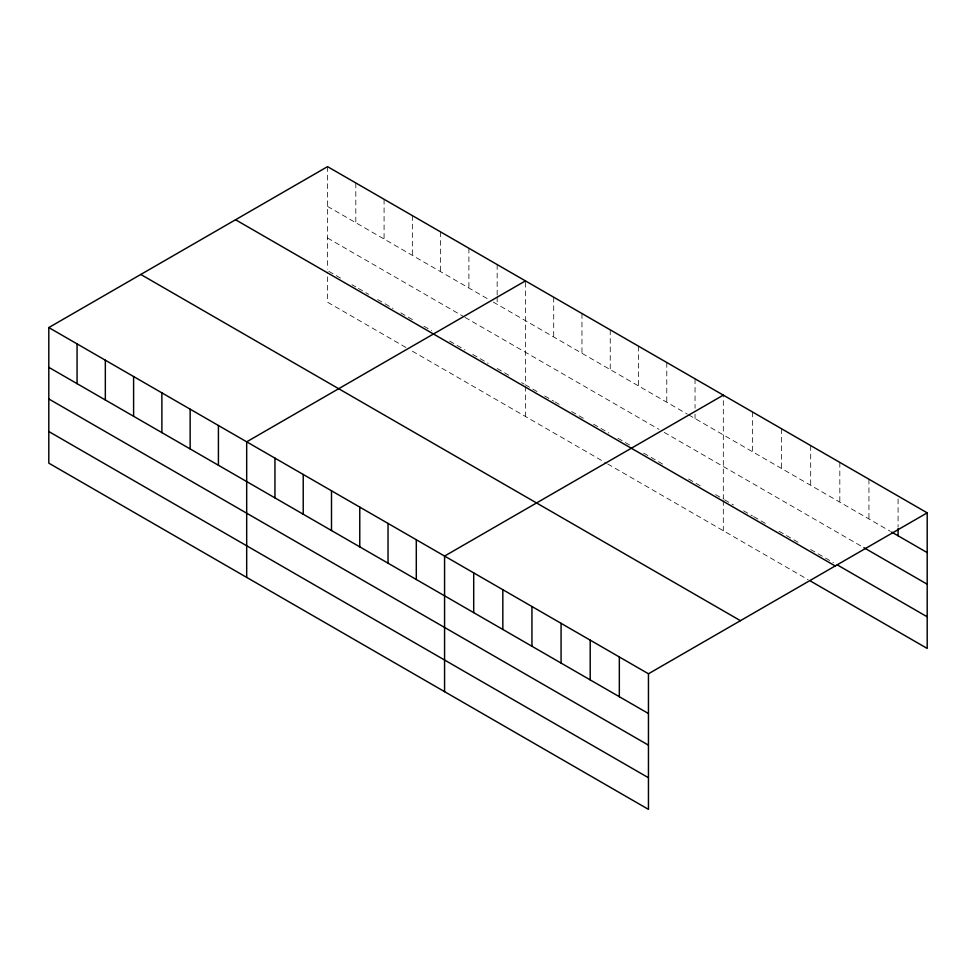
<?xml version="1.0" encoding="UTF-8"?>
<svg xmlns="http://www.w3.org/2000/svg" width="976" height="976" viewBox="0 0 976 976"><rect width="100%" height="100%" fill="white"/><g stroke="black" fill="none" stroke-linecap="round" stroke-linejoin="round"><path stroke-width="0.73" stroke-dasharray="4.88 3.66" d="M327.546 206.4L488.171 299.132M493.307 302.096L687.336 414.117M688.629 414.861L890.478 531.395M327.546 238.022L463.759 316.651M465.04 317.395L659.068 429.416M664.205 432.392L862.613 546.938M328.827 271.34L342.966 279.502M351.958 284.687L355.813 286.92M358.387 288.408L368.66 294.337M377.663 299.534L393.084 308.428M400.794 312.881L412.348 319.555M423.913 326.24L431.624 330.693M449.619 341.075L465.04 349.981M472.75 354.434L488.171 363.328M497.162 368.525L510.009 375.943M521.574 382.616L524.149 384.105M536.995 391.522L525.43 384.849L525.43 280.893M544.706 395.975L553.697 401.173M554.99 401.905L560.126 404.881M571.692 411.555L585.82 419.717M593.53 424.17L608.951 433.063M617.954 438.261L632.082 446.422M643.648 453.096L664.205 464.966M688.629 479.057L700.182 485.743M715.603 494.637L723.314 499.09L723.314 395.134M724.582 499.822L733.452 504.946M743.578 510.79L752.447 515.914M753.704 516.646L767.636 524.685M779.031 531.261L799.295 542.961M810.69 549.537L833.492 562.701M405.931 347.468L327.546 302.218L327.546 272.109M412.348 351.177L606.389 463.21M607.67 463.954L808.165 579.707M898.079 498.98L898.079 526.955M868.945 479.216L868.945 518.976M839.824 462.404L839.824 502.152M810.69 445.581L810.69 485.34M781.569 428.769L781.569 468.517M752.447 411.957L752.447 451.705M723.314 500.603L723.314 530.712M695.046 378.822L695.046 408.261M695.046 414.153L695.046 418.57M666.779 362.499L666.779 402.246M638.511 346.175L638.511 385.923M610.244 329.851L610.244 369.611M581.964 313.528L581.964 353.288M553.697 297.216L553.697 336.964M525.43 386.35L525.43 416.471M497.162 264.569L497.162 295.484M497.162 296.96L497.162 304.317M468.895 248.246L468.895 288.005M440.627 231.922L440.627 271.682M412.348 215.611L412.348 255.358M384.08 199.287L384.08 239.035M355.813 182.963L355.813 222.711M327.546 166.64L327.546 269.12"/><path stroke-width="1.46" d="M48.8 327.57L648.454 673.782L648.454 809.36L48.8 463.149L48.8 327.57L327.546 166.64L927.2 512.851L927.2 648.43L810.69 581.159M525.43 280.893L246.684 441.823L246.684 577.402M723.314 395.134L444.568 556.076L444.568 691.655M648.454 673.782L927.2 512.851M891.747 532.127L927.2 552.599M863.882 547.67L927.2 584.221M837.286 564.897L927.2 616.808M235.558 219.746L835.212 565.958M140.788 274.463L740.442 620.675M48.8 367.33L648.454 713.529M48.8 398.952L648.454 745.152M48.8 431.526L648.454 777.738M898.079 528.419L898.079 535.787M619.333 656.97L619.333 696.718M590.199 640.146L590.199 679.906M561.078 623.335L561.078 663.082M531.944 606.523L531.944 646.271M502.823 589.699L502.823 629.459M473.702 572.888L473.702 612.635M416.301 539.752L416.301 579.5M388.033 523.429L388.033 563.176M359.766 507.105L359.766 546.865M331.498 490.782L331.498 530.541M303.219 474.458L303.219 514.218M274.951 458.147L274.951 497.894M218.417 425.499L218.417 465.259M190.149 409.176L190.149 448.936M161.882 392.852L161.882 432.612M133.602 376.541L133.602 416.288M105.335 360.217L105.335 399.965M77.067 343.894L77.067 383.653"/></g></svg>
